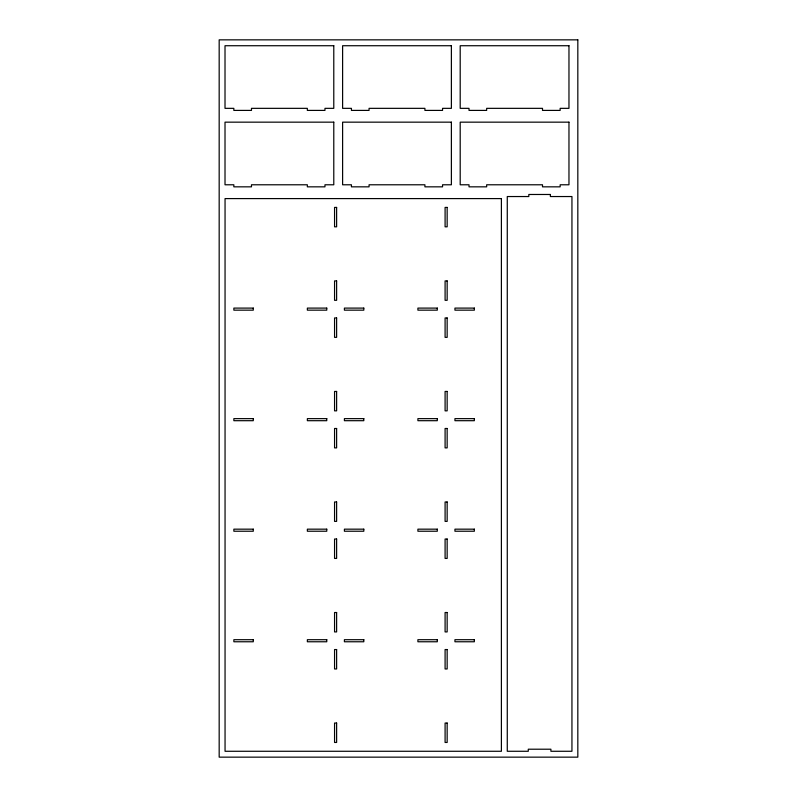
<?xml version="1.0" encoding="UTF-8"?>
<svg xmlns="http://www.w3.org/2000/svg" width="797" height="797" viewBox="0 0 797 797"><rect width="100%" height="100%" fill="white"/><g stroke="black" fill="none" stroke-linecap="round" stroke-linejoin="round"><path stroke-width="1.2" d="M577.825 39.85L219.175 39.85L219.175 757.15L577.825 757.15L577.825 39.85M333.784 45.728L225.013 45.728L225.013 108.342L233.84 108.342L233.84 110.404L251.473 110.404L251.473 108.342L307.333 108.342L307.333 110.404L324.967 110.404L324.967 108.342L333.784 108.342L333.784 45.728M451.381 45.728L342.61 45.728L342.61 108.342L351.427 108.342L351.427 110.404L369.061 110.404L369.061 108.342L424.921 108.342L424.921 110.404L442.554 110.404L442.554 108.342L451.381 108.342L451.381 45.728M568.968 45.728L460.198 45.728L460.198 108.342L469.015 108.342L469.015 110.404L486.658 110.404L486.658 108.342L542.508 108.342L542.508 110.404L560.152 110.404L560.152 108.342L568.968 108.342L568.968 45.728M333.784 122.16L225.013 122.16L225.013 184.784L233.84 184.784L233.84 186.837L251.473 186.837L251.473 184.784L307.333 184.784L307.333 186.837L324.967 186.837L324.967 184.784L333.784 184.784L333.784 122.16M451.381 122.16L342.61 122.16L342.61 184.784L351.427 184.784L351.427 186.837L369.061 186.837L369.061 184.784L424.921 184.784L424.921 186.837L442.554 186.837L442.554 184.784L451.381 184.784L451.381 122.16M568.968 122.16L460.198 122.16L460.198 184.784L469.015 184.784L469.015 186.837L486.658 186.837L486.658 184.784L542.508 184.784L542.508 186.837L560.152 186.837L560.152 184.784L568.968 184.784L568.968 122.16M550.368 194.478L528.819 194.478L528.819 196.54L507.271 196.54L507.271 751.272L528.281 751.272L528.281 749.21L550.906 749.21L550.906 751.272L571.947 751.272L571.947 196.54L550.368 196.54L550.368 194.478M501.393 198.592L225.053 198.592L225.053 751.272L501.393 751.272L501.393 198.592M336.623 207.419L334.561 207.419L334.561 226.816L336.623 226.816L336.623 207.419M447.157 207.419L445.095 207.419L445.095 226.816L447.157 226.816L447.157 207.419M336.623 280.913L334.561 280.913L334.561 300.31L336.623 300.31L336.623 280.913M447.157 280.913L445.095 280.913L445.095 300.31L447.157 300.31L447.157 280.913M253.277 308.1L233.87 308.1L233.87 310.163L253.277 310.163L253.277 308.1M326.77 308.1L307.363 308.1L307.363 310.163L326.77 310.163L326.77 308.1M363.811 308.1L344.404 308.1L344.404 310.163L363.811 310.163L363.811 308.1M437.304 308.1L417.907 308.1L417.907 310.163L437.304 310.163L437.304 308.1M474.345 308.1L454.948 308.1L454.948 310.163L474.345 310.163L474.345 308.1M336.623 317.953L334.561 317.953L334.561 337.35L336.623 337.35L336.623 317.953M447.157 317.953L445.095 317.953L445.095 337.35L447.157 337.35L447.157 317.953M336.623 391.447L334.561 391.447L334.561 410.844L336.623 410.844L336.623 391.447M447.157 391.447L445.095 391.447L445.095 410.844L447.157 410.844L447.157 391.447M253.277 418.634L233.87 418.634L233.87 420.696L253.277 420.696L253.277 418.634M326.77 418.634L307.363 418.634L307.363 420.696L326.77 420.696L326.77 418.634M363.811 418.634L344.404 418.634L344.404 420.696L363.811 420.696L363.811 418.634M437.304 418.634L417.907 418.634L417.907 420.696L437.304 420.696L437.304 418.634M474.345 418.634L454.948 418.634L454.948 420.696L474.345 420.696L474.345 418.634M336.623 428.487L334.561 428.487L334.561 447.884L336.623 447.884L336.623 428.487M447.157 428.487L445.095 428.487L445.095 447.884L447.157 447.884L447.157 428.487M336.623 501.98L334.561 501.98L334.561 521.377L336.623 521.377L336.623 501.98M447.157 501.98L445.095 501.98L445.095 521.377L447.157 521.377L447.157 501.98M253.277 529.168L233.87 529.168L233.87 531.23L253.277 531.23L253.277 529.168M326.77 529.168L307.363 529.168L307.363 531.23L326.77 531.23L326.77 529.168M363.811 529.168L344.404 529.168L344.404 531.23L363.811 531.23L363.811 529.168M437.304 529.168L417.907 529.168L417.907 531.23L437.304 531.23L437.304 529.168M474.345 529.168L454.948 529.168L454.948 531.23L474.345 531.23L474.345 529.168M336.623 539.021L334.561 539.021L334.561 558.418L336.623 558.418L336.623 539.021M447.157 539.021L445.095 539.021L445.095 558.418L447.157 558.418L447.157 539.021M336.623 612.514L334.561 612.514L334.561 631.921L336.623 631.921L336.623 612.514M447.157 612.514L445.095 612.514L445.095 631.921L447.157 631.921L447.157 612.514M253.277 639.702L233.87 639.702L233.87 641.764L253.277 641.764L253.277 639.702M326.77 639.702L307.363 639.702L307.363 641.764L326.77 641.764L326.77 639.702M363.811 639.702L344.404 639.702L344.404 641.764L363.811 641.764L363.811 639.702M437.304 639.702L417.907 639.702L417.907 641.764L437.304 641.764L437.304 639.702M474.345 639.702L454.948 639.702L454.948 641.764L474.345 641.764L474.345 639.702M336.623 649.555L334.561 649.555L334.561 668.962L336.623 668.962L336.623 649.555M447.157 649.555L445.095 649.555L445.095 668.962L447.157 668.962L447.157 649.555M336.623 723.048L334.561 723.048L334.561 742.455L336.623 742.455L336.623 723.048M447.157 723.048L445.095 723.048L445.095 742.455L447.157 742.455L447.157 723.048"/></g></svg>
